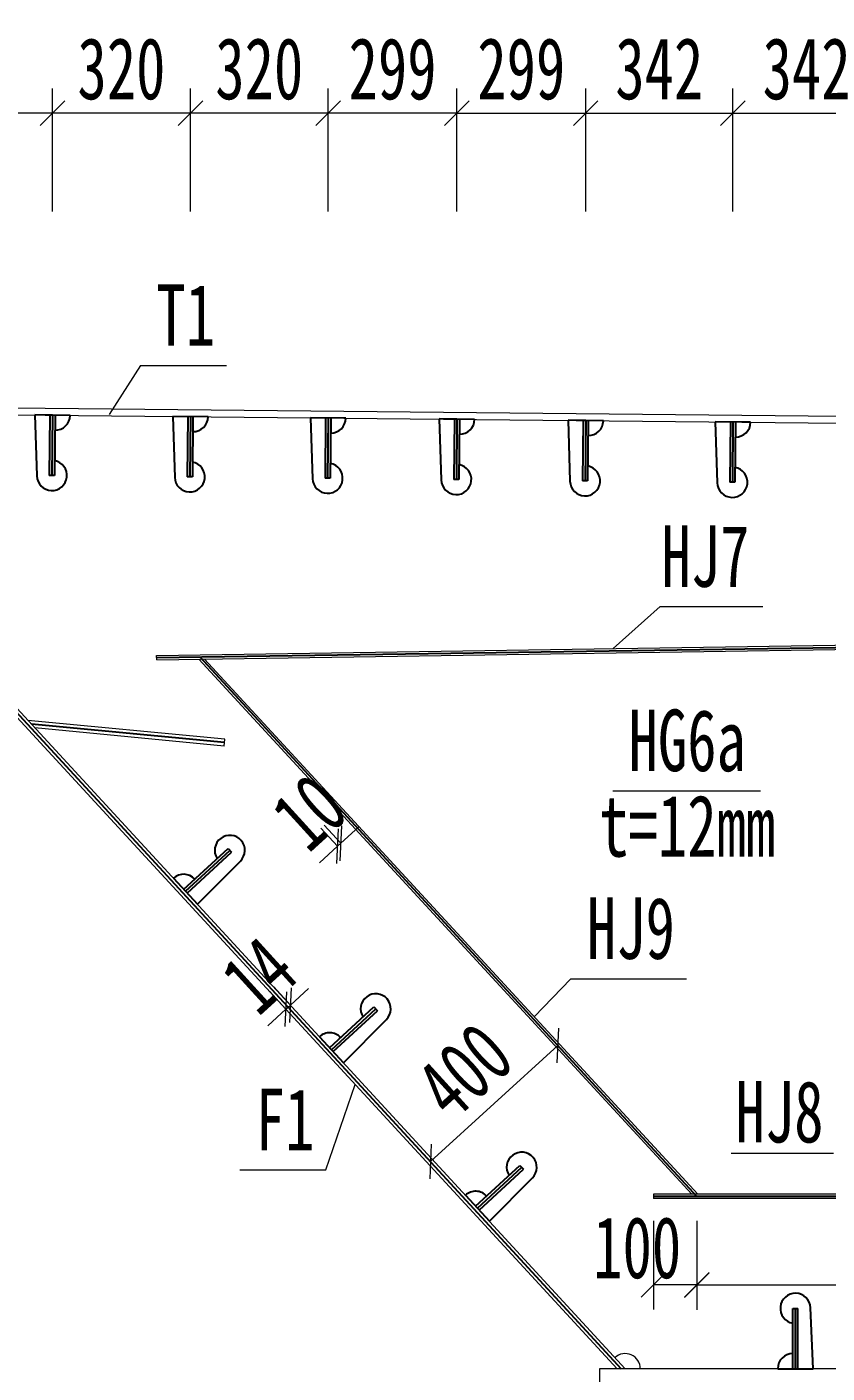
# Model space of a CAD drawing. Header units: millimetres. Extents: x 44597 to 300567, y -113054 to 73044.
# Drawn here: x 144652 to 146508, y -93120 to -89996 of the extents above; entities that cross this region are included whole.
import ezdxf
from ezdxf.enums import TextEntityAlignment as Align

# ---------------------------------------------------------------- set-up
doc = ezdxf.new("R2010")
doc.units = ezdxf.units.MM
doc.layers.get('Defpoints').update_dxf_attribs({"color": 8})
for name, color, linetype, lineweight in [('文字', 7, 'Continuous', 15), ('细实线', 4, 'Continuous', 15), ('钢板粗线', 1, 'Continuous', 25), ('钢板细线', 6, 'Continuous', 15)]:
    doc.layers.add(name, color=color, linetype=linetype, lineweight=lineweight)
doc.styles.add('111', font='', dxfattribs={"width": 0.7})
doc.styles.add('BM_Dim', font='', dxfattribs={"width": 0.85})
doc.styles.get('111').set_extended_font_data('仿宋_GB2312')
doc.styles.get('BM_Dim').set_extended_font_data('仿宋_GB2312')
doc.dimstyles.new('200', dxfattribs={"dimscale": 0, "dimtxt": 2.5, "dimasz": 1, "dimexe": 1, "dimexo": 1, "dimgap": 0.6, "dimtad": 1, "dimdec": 0, "dimdsep": 46, "dimtxsty": '111', "dimblk": 'OBLIQUE', "dimcen": 0, "dimclrd": 4, "dimclre": 4, "dimclrt": 4, "dimadec": 1, "dimazin": 2, "dimtfac": 1, "dimtdec": 0, "dimtix": 1, "dimtmove": 2, "dimatfit": 3, "dimfxl": 4, "dimfxlon": 1, "dimtolj": 1, "dimlwd": -1, "dimlwe": -1, "dimarcsym": 0})

# ---------------------------------------------------------------- blocks, each defined once
blk = doc.blocks.new('_Oblique')
at = {"color": 0, "linetype": 'ByBlock', "lineweight": -2}
blk.add_line((-0.5, -0.5), (0.5, 0.5), dxfattribs=at)
blk = doc.blocks.new('*D2966')
at = {"layer": 'Defpoints', "color": 0, "transparency": 16777216}
for p in [(152358.4, -89862.1), (152358.4, -90847.4), (143970.5, -90873.7)]:
    blk.add_point(p, dxfattribs=at)
at = {"layer": '细实线', "color": 4, "transparency": 16777216}
for p, q in [((143970.5, -90090.6), (143970.5, -89804.9)), ((152358.4, -90090.6), (152358.4, -89804.9)), ((143970.5, -89862.1), (152358.4, -89862.1))]:
    blk.add_line(p, q, dxfattribs=at)
at = {"layer": '细实线', "color": 4, "transparency": 16777216, "xscale": 57.14285714285715, "yscale": 57.14285714285715, "zscale": 57.14285714285715, "rotation": 180}
blk.add_blockref('_Oblique', (143970.5, -89862.1), dxfattribs=at)
at = {"layer": '细实线', "color": 4, "transparency": 16777216, "xscale": 57.14285714285715, "yscale": 57.14285714285715, "zscale": 57.14285714285715}
blk.add_blockref('_Oblique', (152358.4, -89862.1), dxfattribs=at)
at = {"layer": '细实线', "color": 4, "transparency": 16777216, "insert": (148164.5, -89759.8), "char_height": 142.86, "attachment_point": 5, "style": '111'}
blk.add_mtext('\\A1;8388', dxfattribs=at)
blk = doc.blocks.new('*D2970')
at = {"layer": 'Defpoints', "color": 0, "transparency": 16777216}
for p in [(146106, -92710.1), (146206, -92710.1), (146106, -92915.6)]:
    blk.add_point(p, dxfattribs=at)
at = {"layer": '细实线', "color": 4, "transparency": 16777216}
for p, q in [((146106, -92767.2), (146106, -92972.7)), ((146206, -92767.2), (146206, -92972.7)), ((146206, -92915.6), (146106, -92915.6))]:
    blk.add_line(p, q, dxfattribs=at)
at = {"layer": '细实线', "color": 4, "transparency": 16777216, "xscale": 57.14285714285715, "yscale": 57.14285714285715, "zscale": 57.14285714285715, "rotation": 180}
blk.add_blockref('_Oblique', (146106, -92915.6), dxfattribs=at)
at = {"layer": '细实线', "color": 4, "transparency": 16777216, "xscale": 57.14285714285715, "yscale": 57.14285714285715, "zscale": 57.14285714285715}
blk.add_blockref('_Oblique', (146206, -92915.6), dxfattribs=at)
at = {"layer": '细实线', "color": 4, "transparency": 16777216, "insert": (146067.9, -92829.9), "char_height": 142.86, "attachment_point": 5, "style": '111'}
blk.add_mtext('\\A1;100', dxfattribs=at)
blk = doc.blocks.new('14-160加劲 有过焊孔')
at = {"layer": 'Defpoints'}
blk.add_line((38609.4, 31489.3), (38609.4, 31629.3), dxfattribs=at)
at = {"layer": '钢板粗线', "color": 7}
for p, q in [((38603.4, 31489.3), (38603.4, 31629.3)), ((38603.4, 31629.3), (38615.4, 31629.3)), ((38615.4, 31489.3), (38615.4, 31629.3)), ((38650.4, 31489.3), (38644.3, 31630.8)), ((38568.4, 31489.3), (38650.4, 31489.3))]:
    blk.add_line(p, q, dxfattribs=at)
for centre, start, end in [((38609.4, 31629.3), 2.441, 260.1291), ((38603.4, 31489.3), 90, 180)]:
    blk.add_arc(centre, 35, start, end, dxfattribs=at)
blk = doc.blocks.new('*D2979')
at = {"layer": 'Defpoints', "color": 0, "transparency": 16777216}
for p in [(145263.1, -92266.5), (145263.6, -92287.8), (145274, -92278.4)]:
    blk.add_point(p, dxfattribs=at)
at = {"layer": '细实线', "color": 4, "transparency": 16777216}
for p, q in [((145263.1, -92266.5), (145224.7, -92224.2)), ((145252.8, -92275.9), (145214.3, -92233.6)), ((145263.1, -92266.5), (145305.4, -92228)), ((145252.8, -92275.9), (145210.5, -92314.4)), ((145252.8, -92275.9), (145263.1, -92266.5))]:
    blk.add_line(p, q, dxfattribs=at)
at = {"layer": '细实线', "color": 4, "transparency": 16777216, "xscale": 57.14285714285715, "yscale": 57.14285714285715, "zscale": 57.14285714285715}
for p, rotation in [((145263.1, -92266.5), 222.3094118037974), ((145252.8, -92275.9), 42.30941180379739)]:
    blk.add_blockref('_Oblique', p, dxfattribs=dict(at, rotation=rotation))
at = {"layer": '细实线', "color": 4, "transparency": 16777216, "insert": (145190.2, -92196.7), "char_height": 142.86, "attachment_point": 5, "rotation": 42.3094, "style": '111'}
blk.add_mtext('\\A1;14', dxfattribs=at)
blk = doc.blocks.new('*D2980')
at = {"layer": 'Defpoints', "color": 0, "transparency": 16777216}
for p in [(145380, -91890.8), (145398, -91910.6), (145390.6, -91917.3)]:
    blk.add_point(p, dxfattribs=at)
at = {"layer": '细实线', "color": 4, "transparency": 16777216}
for p, q in [((145380, -91890.8), (145341.5, -91848.6)), ((145380, -91890.8), (145422.3, -91852.4)), ((145372.6, -91897.6), (145334.1, -91855.3)), ((145372.6, -91897.6), (145330.4, -91936.1)), ((145372.6, -91897.6), (145380, -91890.8))]:
    blk.add_line(p, q, dxfattribs=at)
at = {"layer": '细实线', "color": 4, "transparency": 16777216, "xscale": 57.14285714285715, "yscale": 57.14285714285715, "zscale": 57.14285714285715}
for p, rotation in [((145380, -91890.8), 222.3190985114487), ((145372.6, -91897.6), 42.31909851144874)]:
    blk.add_blockref('_Oblique', p, dxfattribs=dict(at, rotation=rotation))
at = {"layer": '细实线', "color": 4, "transparency": 16777216, "insert": (145307.5, -91818.6), "char_height": 142.86, "attachment_point": 5, "rotation": 42.3191, "style": '111'}
blk.add_mtext('\\A1;10', dxfattribs=at)
blk = doc.blocks.new('*D2981')
at = {"layer": 'Defpoints', "color": 0, "transparency": 16777216}
for p in [(145883.9, -92360.1), (145924.8, -92405), (145629.1, -92674.3)]:
    blk.add_point(p, dxfattribs=at)
at = {"layer": '细实线', "color": 4, "transparency": 16777216}
for p, q in [((145886.3, -92362.8), (145845.4, -92317.9)), ((145588.2, -92629.3), (145883.9, -92360.1)), ((145590.6, -92632), (145549.7, -92587.1))]:
    blk.add_line(p, q, dxfattribs=at)
at = {"layer": '细实线', "color": 4, "transparency": 16777216, "xscale": 57.14285714285715, "yscale": 57.14285714285715, "zscale": 57.14285714285715}
for p, rotation in [((145883.9, -92360.1), 42.31909851126888), ((145588.2, -92629.3), 222.3190985112689)]:
    blk.add_blockref('_Oblique', p, dxfattribs=dict(at, rotation=rotation))
at = {"layer": '细实线', "color": 4, "transparency": 16777216, "insert": (145667.2, -92419.1), "char_height": 142.86, "attachment_point": 5, "rotation": 42.3191, "style": '111'}
blk.add_mtext('\\A1;400', dxfattribs=at)
blk = doc.blocks.new('*D2982')
at = {"layer": 'Defpoints', "color": 0, "transparency": 16777216}
for p in [(145980.6, -93110.1), (146030.6, -93110.1), (145980.6, -93542.4)]:
    blk.add_point(p, dxfattribs=at)
at = {"layer": '细实线', "color": 4, "transparency": 16777216}
for p, q in [((145980.6, -93313.9), (145980.6, -93599.6)), ((146030.6, -93313.9), (146030.6, -93599.6)), ((145980.6, -93542.4), (145923.4, -93542.4)), ((146030.6, -93542.4), (145980.6, -93542.4)), ((146030.6, -93542.4), (146087.7, -93542.4))]:
    blk.add_line(p, q, dxfattribs=at)
at = {"layer": '细实线', "color": 4, "transparency": 16777216, "xscale": 57.14285714285715, "yscale": 57.14285714285715, "zscale": 57.14285714285715}
blk.add_blockref('_Oblique', (145980.6, -93542.4), dxfattribs=at)
at = {"layer": '细实线', "color": 4, "transparency": 16777216, "xscale": 57.14285714285715, "yscale": 57.14285714285715, "zscale": 57.14285714285715, "rotation": 180}
blk.add_blockref('_Oblique', (146030.6, -93542.4), dxfattribs=at)
at = {"layer": '细实线', "color": 4, "transparency": 16777216, "insert": (145892.9, -93440.2), "char_height": 142.86, "attachment_point": 5, "style": '111'}
blk.add_mtext('\\A1;50', dxfattribs=at)
blk = doc.blocks.new('*D2984')
at = {"layer": 'Defpoints', "color": 0, "transparency": 16777216}
for p in [(146631.9, -90195.9), (146290.1, -90868), (146631.9, -90855)]:
    blk.add_point(p, dxfattribs=at)
at = {"layer": '细实线', "color": 4, "transparency": 16777216}
for p, q in [((146290.1, -90424.5), (146290.1, -90138.8)), ((146631.9, -90424.5), (146631.9, -90138.8)), ((146290.1, -90195.9), (146631.9, -90195.9))]:
    blk.add_line(p, q, dxfattribs=at)
at = {"layer": '细实线', "color": 4, "transparency": 16777216, "xscale": 57.14285714285715, "yscale": 57.14285714285715, "zscale": 57.14285714285715, "rotation": 180}
blk.add_blockref('_Oblique', (146290.1, -90195.9), dxfattribs=at)
at = {"layer": '细实线', "color": 4, "transparency": 16777216, "xscale": 57.14285714285715, "yscale": 57.14285714285715, "zscale": 57.14285714285715}
blk.add_blockref('_Oblique', (146631.9, -90195.9), dxfattribs=at)
at = {"layer": '细实线', "color": 4, "transparency": 16777216, "insert": (146461, -90093.7), "char_height": 142.86, "attachment_point": 5, "style": '111'}
blk.add_mtext('\\A1;342', dxfattribs=at)
blk = doc.blocks.new('*D2985')
at = {"layer": 'Defpoints', "color": 0, "transparency": 16777216}
for p in [(146290.1, -90195.9), (145948.3, -90828.6), (146290.1, -90868)]:
    blk.add_point(p, dxfattribs=at)
at = {"layer": '细实线', "color": 4, "transparency": 16777216}
for p, q in [((145948.3, -90424.5), (145948.3, -90138.8)), ((146290.1, -90424.5), (146290.1, -90138.8)), ((145948.3, -90195.9), (146290.1, -90195.9))]:
    blk.add_line(p, q, dxfattribs=at)
at = {"layer": '细实线', "color": 4, "transparency": 16777216, "xscale": 57.14285714285715, "yscale": 57.14285714285715, "zscale": 57.14285714285715, "rotation": 180}
blk.add_blockref('_Oblique', (145948.3, -90195.9), dxfattribs=at)
at = {"layer": '细实线', "color": 4, "transparency": 16777216, "xscale": 57.14285714285715, "yscale": 57.14285714285715, "zscale": 57.14285714285715}
blk.add_blockref('_Oblique', (146290.1, -90195.9), dxfattribs=at)
at = {"layer": '细实线', "color": 4, "transparency": 16777216, "insert": (146119.2, -90093.7), "char_height": 142.86, "attachment_point": 5, "style": '111'}
blk.add_mtext('\\A1;342', dxfattribs=at)
blk = doc.blocks.new('*D2990')
at = {"layer": 'Defpoints', "color": 0, "transparency": 16777216}
for p in [(145948.3, -90195.9), (145649.6, -90845.4), (145948.3, -90828.6)]:
    blk.add_point(p, dxfattribs=at)
at = {"layer": '细实线', "color": 4, "transparency": 16777216}
for p, q in [((145649.6, -90424.5), (145649.6, -90138.8)), ((145948.3, -90424.5), (145948.3, -90138.8)), ((145649.6, -90195.9), (145948.3, -90195.9))]:
    blk.add_line(p, q, dxfattribs=at)
at = {"layer": '细实线', "color": 4, "transparency": 16777216, "xscale": 57.14285714285715, "yscale": 57.14285714285715, "zscale": 57.14285714285715, "rotation": 180}
blk.add_blockref('_Oblique', (145649.6, -90195.9), dxfattribs=at)
at = {"layer": '细实线', "color": 4, "transparency": 16777216, "xscale": 57.14285714285715, "yscale": 57.14285714285715, "zscale": 57.14285714285715}
blk.add_blockref('_Oblique', (145948.3, -90195.9), dxfattribs=at)
at = {"layer": '细实线', "color": 4, "transparency": 16777216, "insert": (145798.9, -90093.7), "char_height": 142.86, "attachment_point": 5, "style": '111'}
blk.add_mtext('\\A1;299', dxfattribs=at)
blk = doc.blocks.new('*D2992')
at = {"layer": 'Defpoints', "color": 0, "transparency": 16777216}
for p in [(152358.4, -89566), (140690.2, -90845.3), (152358.4, -90880)]:
    blk.add_point(p, dxfattribs=at)
at = {"layer": '细实线', "color": 4, "transparency": 16777216}
for p, q in [((140690.2, -89794.5), (140690.2, -89508.8)), ((152358.4, -89794.5), (152358.4, -89508.8)), ((140690.2, -89566), (152358.4, -89566))]:
    blk.add_line(p, q, dxfattribs=at)
at = {"layer": '细实线', "color": 4, "transparency": 16777216, "xscale": 57.14285714285715, "yscale": 57.14285714285715, "zscale": 57.14285714285715, "rotation": 180}
blk.add_blockref('_Oblique', (140690.2, -89566), dxfattribs=at)
at = {"layer": '细实线', "color": 4, "transparency": 16777216, "xscale": 57.14285714285715, "yscale": 57.14285714285715, "zscale": 57.14285714285715}
blk.add_blockref('_Oblique', (152358.4, -89566), dxfattribs=at)
at = {"layer": '细实线', "color": 4, "transparency": 16777216, "insert": (146524.3, -89463.7), "char_height": 142.86, "attachment_point": 5, "style": '111'}
blk.add_mtext('\\A1;11668', dxfattribs=at)
blk = doc.blocks.new('*D2993')
at = {"layer": 'Defpoints', "color": 0, "transparency": 16777216}
for p in [(146206, -92710.1), (147721.5, -92705.1), (146206, -92916.4)]:
    blk.add_point(p, dxfattribs=at)
at = {"layer": '细实线', "color": 4, "transparency": 16777216}
for p, q in [((146206, -92767.2), (146206, -92973.5)), ((147721.5, -92762.2), (147721.5, -92973.5)), ((147721.5, -92916.4), (146206, -92916.4))]:
    blk.add_line(p, q, dxfattribs=at)
at = {"layer": '细实线', "color": 4, "transparency": 16777216, "xscale": 57.14285714285715, "yscale": 57.14285714285715, "zscale": 57.14285714285715, "rotation": 180}
blk.add_blockref('_Oblique', (146206, -92916.4), dxfattribs=at)
at = {"layer": '细实线', "color": 4, "transparency": 16777216, "xscale": 57.14285714285715, "yscale": 57.14285714285715, "zscale": 57.14285714285715}
blk.add_blockref('_Oblique', (147721.5, -92916.4), dxfattribs=at)
at = {"layer": '细实线', "color": 4, "transparency": 16777216, "insert": (146963.7, -92814.1), "char_height": 142.86, "attachment_point": 5, "style": '111'}
blk.add_mtext('\\A1;1516', dxfattribs=at)
blk = doc.blocks.new('12-140加劲 有过焊孔')
at = {"layer": 'Defpoints'}
blk.add_line((0, 0), (0, 140), dxfattribs=at)
at = {"layer": '钢板粗线', "color": 7}
for p, q in [((-6, 0), (-6, 140)), ((-6, 140), (6, 140)), ((6, 0), (6, 140)), ((41, 0), (35, 141.5)), ((-41, 0), (41, 0))]:
    blk.add_line(p, q, dxfattribs=at)
for centre, start, end in [((0, 140), 2.441, 260.1291), ((-6, 0), 90, 180)]:
    blk.add_arc(centre, 35, start, end, dxfattribs=at)
blk = doc.blocks.new('*D2995')
at = {"layer": 'Defpoints', "color": 0, "transparency": 16777216}
for p in [(146434.9, -93110.1), (146830.9, -93110.1), (146434.9, -93542.4)]:
    blk.add_point(p, dxfattribs=at)
at = {"layer": '细实线', "color": 4, "transparency": 16777216}
for p, q in [((146434.9, -93313.9), (146434.9, -93599.6)), ((146830.9, -93313.9), (146830.9, -93599.6)), ((146830.9, -93542.4), (146434.9, -93542.4))]:
    blk.add_line(p, q, dxfattribs=at)
at = {"layer": '细实线', "color": 4, "transparency": 16777216, "xscale": 57.14285714285715, "yscale": 57.14285714285715, "zscale": 57.14285714285715, "rotation": 180}
blk.add_blockref('_Oblique', (146434.9, -93542.4), dxfattribs=at)
at = {"layer": '细实线', "color": 4, "transparency": 16777216, "xscale": 57.14285714285715, "yscale": 57.14285714285715, "zscale": 57.14285714285715}
blk.add_blockref('_Oblique', (146830.9, -93542.4), dxfattribs=at)
at = {"layer": '细实线', "color": 4, "transparency": 16777216, "insert": (146632.9, -93440.2), "char_height": 142.86, "attachment_point": 5, "style": '111'}
blk.add_mtext('\\A1;396', dxfattribs=at)
blk = doc.blocks.new('*D2996')
at = {"layer": 'Defpoints', "color": 0, "transparency": 16777216}
for p in [(146030.6, -93110.1), (146434.9, -93110.1), (146030.6, -93542.4)]:
    blk.add_point(p, dxfattribs=at)
at = {"layer": '细实线', "color": 4, "transparency": 16777216}
for p, q in [((146030.6, -93313.9), (146030.6, -93599.6)), ((146434.9, -93313.9), (146434.9, -93599.6)), ((146434.9, -93542.4), (146030.6, -93542.4))]:
    blk.add_line(p, q, dxfattribs=at)
at = {"layer": '细实线', "color": 4, "transparency": 16777216, "xscale": 57.14285714285715, "yscale": 57.14285714285715, "zscale": 57.14285714285715, "rotation": 180}
blk.add_blockref('_Oblique', (146030.6, -93542.4), dxfattribs=at)
at = {"layer": '细实线', "color": 4, "transparency": 16777216, "xscale": 57.14285714285715, "yscale": 57.14285714285715, "zscale": 57.14285714285715}
blk.add_blockref('_Oblique', (146434.9, -93542.4), dxfattribs=at)
at = {"layer": '细实线', "color": 4, "transparency": 16777216, "insert": (146232.8, -93440.2), "char_height": 142.86, "attachment_point": 5, "style": '111'}
blk.add_mtext('\\A1;404', dxfattribs=at)
blk = doc.blocks.new('*D2997')
at = {"layer": 'Defpoints', "color": 0, "transparency": 16777216}
for p in [(145350.9, -90196.2), (145649.6, -90845.4), (145350.9, -90903.5)]:
    blk.add_point(p, dxfattribs=at)
at = {"layer": '细实线', "color": 4, "transparency": 16777216}
for p, q in [((145350.9, -90424.7), (145350.9, -90139)), ((145649.6, -90424.7), (145649.6, -90139)), ((145649.6, -90196.2), (145350.9, -90196.2))]:
    blk.add_line(p, q, dxfattribs=at)
at = {"layer": '细实线', "color": 4, "transparency": 16777216, "xscale": 57.14285714285715, "yscale": 57.14285714285715, "zscale": 57.14285714285715, "rotation": 180}
blk.add_blockref('_Oblique', (145350.9, -90196.2), dxfattribs=at)
at = {"layer": '细实线', "color": 4, "transparency": 16777216, "xscale": 57.14285714285715, "yscale": 57.14285714285715, "zscale": 57.14285714285715}
blk.add_blockref('_Oblique', (145649.6, -90196.2), dxfattribs=at)
at = {"layer": '细实线', "color": 4, "transparency": 16777216, "insert": (145500.2, -90093.9), "char_height": 142.86, "attachment_point": 5, "style": '111'}
blk.add_mtext('\\A1;299', dxfattribs=at)
blk = doc.blocks.new('*D2998')
at = {"layer": 'Defpoints', "color": 0, "transparency": 16777216}
for p in [(145031, -90195.9), (145031, -90897), (145350.9, -90903.5)]:
    blk.add_point(p, dxfattribs=at)
at = {"layer": '细实线', "color": 4, "transparency": 16777216}
for p, q in [((145031, -90424.5), (145031, -90138.8)), ((145350.9, -90424.5), (145350.9, -90138.8)), ((145350.9, -90195.9), (145031, -90195.9))]:
    blk.add_line(p, q, dxfattribs=at)
at = {"layer": '细实线', "color": 4, "transparency": 16777216, "xscale": 57.14285714285715, "yscale": 57.14285714285715, "zscale": 57.14285714285715, "rotation": 180}
blk.add_blockref('_Oblique', (145031, -90195.9), dxfattribs=at)
at = {"layer": '细实线', "color": 4, "transparency": 16777216, "xscale": 57.14285714285715, "yscale": 57.14285714285715, "zscale": 57.14285714285715}
blk.add_blockref('_Oblique', (145350.9, -90195.9), dxfattribs=at)
at = {"layer": '细实线', "color": 4, "transparency": 16777216, "insert": (145190.9, -90093.7), "char_height": 142.86, "attachment_point": 5, "style": '111'}
blk.add_mtext('\\A1;320', dxfattribs=at)
blk = doc.blocks.new('*D2999')
at = {"layer": 'Defpoints', "color": 0, "transparency": 16777216}
for p in [(144711, -90195.9), (144711, -90855.2), (145031, -90897.7)]:
    blk.add_point(p, dxfattribs=at)
at = {"layer": '细实线', "color": 4, "transparency": 16777216}
for p, q in [((144711, -90424.5), (144711, -90138.8)), ((145031, -90424.5), (145031, -90138.8)), ((145031, -90195.9), (144711, -90195.9))]:
    blk.add_line(p, q, dxfattribs=at)
at = {"layer": '细实线', "color": 4, "transparency": 16777216, "xscale": 57.14285714285715, "yscale": 57.14285714285715, "zscale": 57.14285714285715, "rotation": 180}
blk.add_blockref('_Oblique', (144711, -90195.9), dxfattribs=at)
at = {"layer": '细实线', "color": 4, "transparency": 16777216, "xscale": 57.14285714285715, "yscale": 57.14285714285715, "zscale": 57.14285714285715}
blk.add_blockref('_Oblique', (145031, -90195.9), dxfattribs=at)
at = {"layer": '细实线', "color": 4, "transparency": 16777216, "insert": (144871, -90093.7), "char_height": 142.86, "attachment_point": 5, "style": '111'}
blk.add_mtext('\\A1;320', dxfattribs=at)
blk = doc.blocks.new('*D3000')
at = {"layer": 'Defpoints', "color": 0, "transparency": 16777216}
for p in [(144340.8, -90195.9), (144340.8, -90858), (144711, -90855.2)]:
    blk.add_point(p, dxfattribs=at)
at = {"layer": '细实线', "color": 4, "transparency": 16777216}
for p, q in [((144340.8, -90424.5), (144340.8, -90138.8)), ((144711, -90424.5), (144711, -90138.8)), ((144711, -90195.9), (144340.8, -90195.9))]:
    blk.add_line(p, q, dxfattribs=at)
at = {"layer": '细实线', "color": 4, "transparency": 16777216, "xscale": 57.14285714285715, "yscale": 57.14285714285715, "zscale": 57.14285714285715, "rotation": 180}
blk.add_blockref('_Oblique', (144340.8, -90195.9), dxfattribs=at)
at = {"layer": '细实线', "color": 4, "transparency": 16777216, "xscale": 57.14285714285715, "yscale": 57.14285714285715, "zscale": 57.14285714285715}
blk.add_blockref('_Oblique', (144711, -90195.9), dxfattribs=at)
at = {"layer": '细实线', "color": 4, "transparency": 16777216, "insert": (144525.9, -90093.7), "char_height": 142.86, "attachment_point": 5, "style": '111'}
blk.add_mtext('\\A1;370', dxfattribs=at)

msp = doc.modelspace()

# ---------------------------------------------------------------- linework, layer by layer
at = {"layer": 'Defpoints'}
for p, q in [((143970.5, -90873.7), (146030.6, -93110.1)), ((145052.8, -91458.2), (146206, -92710.1)), ((145110.1, -91657.1), (144662.2, -91614.2))]:
    msp.add_line(p, q, dxfattribs=at)
at = {"layer": 'Defpoints', "color": 8}
for p, q in [((144952.8, -91459.7), (147821.5, -91416.7)), ((147821.5, -92710.1), (146106, -92710.1))]:
    msp.add_line(p, q, dxfattribs=at)
at = {"layer": '细实线'}
for p, q in [((144915.4, -90782), (144842.7, -90895.3)), ((144915.4, -90782), (145115, -90782)), ((146121.2, -91341.5), (146012.4, -91438.8)), ((146121.2, -91341.5), (146359.1, -91341.5)), ((146011, -91769.1), (146353.8, -91769.1)), ((145913.8, -92205), (145828.7, -92293.2)), ((145913.8, -92205), (146182.5, -92205)), ((145345.3, -92648.9), (145413.7, -92450.7)), ((146285.6, -92610.2), (146523.6, -92610.2)), ((145145.8, -92648.9), (145345.3, -92648.9))]:
    msp.add_line(p, q, dxfattribs=at)
at = {"layer": '钢板细线'}
for p, q in [((143975.8, -90889.7), (146021.1, -93110.1)), ((143995, -90889.9), (146040.1, -93110.1)), ((144952.8, -91454.7), (147821.4, -91411.7)), ((144952.9, -91464.7), (147821.6, -91421.7)), ((144952.9, -91464.7), (144952.8, -91454.7)), ((145050.7, -91463.3), (146194.6, -92705.1)), ((145064.1, -91463.1), (146208.2, -92705.1)), ((146106, -92705.1), (146106, -92715.1)), ((147821.5, -92705.1), (146106, -92705.1)), ((147821.5, -92715.1), (146106, -92715.1)), ((151969.6, -93110.1), (145980.6, -93110.1)), ((145980.6, -93110.1), (145980.6, -93142.1))]:
    msp.add_line(p, q, dxfattribs=at)
at = {"layer": '钢板细线', "color": 7}
for p, q in [((145110.9, -91649.1), (144654, -91605.4)), ((145109.3, -91665), (144670.3, -91623)), ((145109.3, -91665), (145110.9, -91649.1))]:
    msp.add_line(p, q, dxfattribs=at)
at = {"layer": '钢板细线'}
for points in [[(140690.2, -90840.8), (148158.4, -90915.6), (152996.5, -90843)], [(140690.2, -90856.8), (148158.4, -90931.6), (152996.5, -90859)]]:
    msp.add_lwpolyline(points, dxfattribs=at)
msp.add_arc((146040.1, -93110.1), 35, 0, 132.5863, dxfattribs=at)

# ---------------------------------------------------------------- block references
at = {"layer": '细实线', "rotation": 179.4262908401}
for p in [(144711, -90897.1), (145031, -90900.3), (145350.9, -90903.5), (145649.6, -90906.4), (145948.3, -90909.5), (146290.1, -90912.9)]:
    msp.add_blockref('12-140加劲 有过焊孔', p, dxfattribs=at)
at = {"layer": '钢板细线'}
for name, p, rotation in [('14-160加劲 有过焊孔', (95700.5, -84938.3), 312.6489191297741), ('14-160加劲 有过焊孔', (96039.2, -85306.1), 312.6489191297599), ('14-160加劲 有过焊孔', (96378, -85673.8), 312.6489191297599), ('12-140加劲 有过焊孔', (146434.9, -93110.1), 359.9999999999936)]:
    msp.add_blockref(name, p, dxfattribs=dict(at, rotation=rotation))

# ---------------------------------------------------------------- texts
at = {"layer": '文字', "style": 'BM_Dim', "width": 0.7}
for s, p in [('T1', (145020.3, -90779)), ('HJ7', (146226.1, -91338.4)), ('HG6a', (146184, -91766.1)), ('t=12mm', (146184, -91964.5)), ('HJ9', (146053.3, -92201.9)), ('HJ8', (146398.2, -92627.9)), ('F1', (145250.7, -92645.9))]:
    msp.add_text(s, height=142.86, dxfattribs=at).set_placement(p, align=Align.BOTTOM_CENTER)

# ---------------------------------------------------------------- dimensions: what is measured, and where the dimension line sits
at = {"layer": '细实线'}
for base, p1, p2, override, picture, middle in [((152358.4, -89566), (140690.2, -90845.3), (152358.4, -90880), {"dimscale": 57.142857, "dimtxsty": '111', "dimblk": 'Oblique'}, '*D2992', (146524.3, -89463.7)), ((152358.4, -89862.1), (143970.5, -90873.7), (152358.4, -90847.4), {"dimscale": 57.142857, "dimtxsty": '111', "dimblk": 'Oblique'}, '*D2966', (148164.5, -89759.8)), ((144340.8, -90195.9), (144711, -90855.2), (144340.8, -90858), {"dimscale": 57.142857, "dimblk": 'Oblique'}, '*D3000', (144525.9, -90093.7)), ((144711, -90195.9), (145031, -90897.7), (144711, -90855.2), {"dimscale": 57.142857, "dimblk": 'Oblique'}, '*D2999', (144871, -90093.7)), ((145031, -90195.9), (145350.9, -90903.5), (145031, -90897), {"dimscale": 57.142857, "dimblk": 'Oblique'}, '*D2998', (145190.9, -90093.7)), ((145350.9, -90196.2), (145649.6, -90845.4), (145350.9, -90903.5), {"dimscale": 57.142857, "dimblk": 'Oblique'}, '*D2997', (145500.2, -90093.9)), ((145948.3, -90195.9), (145649.6, -90845.4), (145948.3, -90828.6), {"dimscale": 57.142857, "dimblk": 'Oblique'}, '*D2990', (145798.9, -90093.7)), ((146290.1, -90195.9), (145948.3, -90828.6), (146290.1, -90868), {"dimscale": 57.142857, "dimblk": 'Oblique'}, '*D2985', (146119.2, -90093.7)), ((146631.9, -90195.9), (146290.1, -90868), (146631.9, -90855), {"dimscale": 57.142857, "dimblk": 'Oblique'}, '*D2984', (146461, -90093.7)), ((146205.958, -92916.3872), (147721.5157, -92705.1062), (146205.958, -92710.1062), {"dimscale": 57.142857, "dimblk": 'Oblique'}, '*D2993', (146963.7368, -92814.1479)), ((146030.6, -93542.4), (146434.9, -93110.1), (146030.6, -93110.1), {"dimscale": 57.142857, "dimblk": 'Oblique'}, '*D2996', (146232.8, -93440.2)), ((146434.9, -93542.4), (146830.9, -93110.1), (146434.9, -93110.1), {"dimscale": 57.142857, "dimblk": 'Oblique'}, '*D2995', (146632.9, -93440.2))]:
    dim = msp.add_linear_dim(base=base, p1=p1, p2=p2, dimstyle='200', override=override, dxfattribs=at)
    dim.commit()
    dim.dimension.update_dxf_attribs({"geometry": picture, "text_midpoint": middle})
for p1, p2, distance, picture, middle in [((145390.6, -91917.3), (145398, -91910.6), 26.7, '*D2980', (145307.5, -91818.6)), ((145263.6, -92287.8), (145274, -92278.4), 16.1, '*D2979', (145190.2, -92196.7)), ((145629.1, -92674.3), (145924.8, -92405), 60.7, '*D2981', (145667.2, -92419.1))]:
    dim = msp.add_aligned_dim(p1=p1, p2=p2, distance=distance, dimstyle='200', override={"dimscale": 57.142857, "dimblk": 'Oblique'}, dxfattribs=at)
    dim.commit()
    dim.dimension.update_dxf_attribs({"geometry": picture, "text_midpoint": middle})
for base, p1, p2, picture, middle in [((146106, -92915.6), (146206, -92710.1), (146106, -92710.1), '*D2970', (146067.9, -92829.9)), ((145980.6, -93542.4), (146030.6, -93110.1), (145980.6, -93110.1), '*D2982', (145892.9, -93440.2))]:
    dim = msp.add_linear_dim(base=base, p1=p1, p2=p2, dimstyle='200', override={"dimscale": 57.142857, "dimblk": 'Oblique'}, dxfattribs=at)
    dim.commit()
    dim.dimension.update_dxf_attribs({"geometry": picture, "text_midpoint": middle, "dimtype": 160})

doc.saveas('drawing.dxf')
